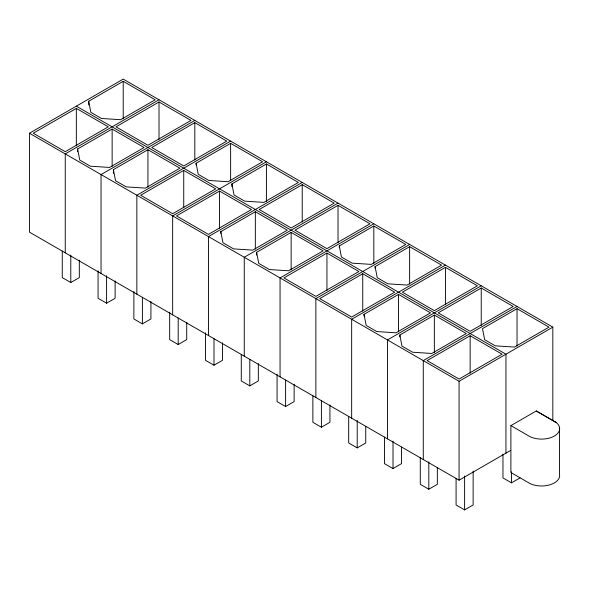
<?xml version="1.0" encoding="UTF-8"?>
<svg xmlns="http://www.w3.org/2000/svg" width="589" height="589" viewBox="0 0 589 589"><rect width="100%" height="100%" fill="white"/><g stroke="black" fill="none" stroke-linecap="round" stroke-linejoin="round"><path stroke-width="0.88" d="M510.722 450.371L459.067 480.197L29.45 232.154L29.45 133.232L123.219 79.103L552.835 327.138L552.835 420.561M76.334 108.383L33.286 133.232L65.254 151.69L108.302 126.834L76.334 108.383L76.334 145.8M88.696 101.249L123.219 81.311L155.179 99.769L120.657 119.7L101.477 118.47L90.824 112.322L88.696 101.249L88.696 104.894M159.015 99.769L65.254 153.906L65.254 252.828M77.608 148.98L112.138 129.05L144.099 147.508L109.576 167.438L90.397 166.208L79.743 160.053L77.608 148.98L77.608 151.719M159.015 101.985L115.974 126.834L147.935 145.292L190.983 120.436L159.015 101.985L159.015 139.402M194.819 120.436L101.05 174.572L101.05 273.495M113.412 169.654L147.935 149.724L179.903 168.174L145.38 188.112L126.201 186.875L115.547 180.727L113.412 169.654L113.412 173.306M194.819 122.652L151.771 147.508L183.739 165.965L226.787 141.11L194.819 122.652L194.819 160.068M230.623 141.11L136.854 195.246L136.854 294.169M183.739 170.39L140.69 195.246L172.658 213.697L215.707 188.848L183.739 170.39L183.739 207.807M196.1 163.256L230.623 143.326L262.584 161.776L228.061 181.714L208.881 180.477L198.228 174.329L196.1 163.256L196.1 165.082M266.419 161.776L172.658 215.913L172.658 314.835M219.542 191.064L176.494 215.913L208.454 234.37L251.503 209.515L219.542 191.064L219.542 228.48M231.897 183.923L266.419 163.992L298.387 182.45L263.865 202.38L244.685 201.151L234.032 194.996L231.897 183.923L231.897 186.661M62.265 251.061L62.265 277.61L70.79 282.529L79.316 277.61L79.316 260.213M302.223 182.45L208.454 236.587L208.454 335.509M220.816 231.661L255.339 211.731L287.307 230.189L252.784 250.119L233.605 248.889L222.951 242.734L220.816 231.661L220.816 233.487M302.223 184.666L259.175 209.515L291.143 227.972L334.191 203.117L302.223 184.666L302.223 222.082M98.068 270.815L98.068 298.277L106.594 303.202L115.12 298.277L115.12 280.887M338.027 203.117L244.258 257.253L244.258 356.176M256.62 252.335L291.143 232.397L323.111 250.855L288.588 270.785L269.409 269.556L258.748 263.408L256.62 252.335L256.62 255.074M338.027 205.333L294.979 230.189L326.947 248.639L369.995 223.791L338.027 205.333L338.027 242.749M133.872 291.481L133.872 318.951L142.398 323.869L150.917 318.951L150.917 301.553M373.831 223.791L280.062 277.927L280.062 376.842M326.947 253.071L283.898 277.927L315.866 296.377L358.907 271.529L326.947 253.071L326.947 290.487M339.301 245.937L373.831 226.007L405.792 244.457L371.269 264.387L352.089 263.158L341.436 257.01L339.301 245.937L339.301 247.763M169.676 312.155L169.676 339.617L178.195 344.543L186.72 339.617L186.72 322.22M409.627 244.457L315.866 298.594L315.866 397.516M362.743 273.738L319.702 298.594L351.662 317.051L394.711 292.196L362.743 273.738L362.743 311.161M375.105 266.603L409.627 246.673L441.595 265.131L407.073 285.061L387.893 283.832L377.24 277.677L375.105 266.603L375.105 268.429M205.473 332.822L205.473 360.291L213.998 365.209L222.524 360.291L222.524 342.894M445.431 265.131L351.662 319.26L351.662 418.183M364.024 314.342L398.547 294.412L430.515 312.869L395.992 332.8L376.813 331.57L366.159 325.415L364.024 314.342L364.024 316.168M445.431 267.34L402.383 292.196L434.351 310.653L477.399 285.798L445.431 267.34L445.431 304.763M241.276 354.409L241.276 380.958L249.802 385.883L258.328 380.958L258.328 363.56M481.235 285.798L387.466 339.934L387.466 438.857M399.828 335.008L434.351 315.078L466.311 333.536L431.789 353.466L412.609 352.237L401.956 346.082L399.828 335.008L399.828 336.834M481.235 288.014L438.187 312.869L470.147 331.32L513.196 306.471L481.235 288.014L481.235 325.43M277.08 374.162L277.08 401.632L285.599 406.55L294.125 401.632L294.125 384.234M517.032 306.471L423.27 360.601L423.27 459.523M470.147 335.752L427.106 360.601L459.067 379.058L502.115 354.203L470.147 335.752L470.147 373.168M517.032 308.68L482.509 328.618L484.644 339.691L495.297 345.839L514.477 347.068L549 327.138L517.032 308.68L517.032 346.104M312.877 395.749L312.877 422.298L321.403 427.224L329.928 422.298L329.928 404.901M29.45 133.232L459.067 381.274L552.835 327.138M348.681 416.416L348.681 442.972L357.206 447.89L365.732 442.972L365.732 426.488M384.484 437.09L384.484 463.639L393.01 468.564L401.529 463.639L401.529 447.161M510.891 425.611L536.27 410.96L556.149 422.468A18.082 10.44 0 0 1 554.102 436.184A18.082 10.44 0 0 1 530.277 436.81L510.891 425.611L510.891 472.496L530.277 483.687A18.082 10.44 0 0 0 550.295 484.681A18.082 10.44 0 0 0 559.55 474.388L559.55 427.504M420.281 457.756L420.281 484.313L428.807 489.231L437.332 484.313L437.332 467.828M456.085 478.423L456.085 504.979L464.611 509.897L473.136 504.979L473.136 471.104M502.969 454.104L502.969 477.915L511.495 482.833L520.021 477.915M76.334 106.167L505.951 354.203L505.951 453.125M536.233 410.975L556.149 422.468L554.514 421.488M511.495 471.848L511.495 482.833M464.611 476.022L464.611 509.897M459.067 381.274L459.067 480.197M434.351 315.078L434.351 352.494M428.807 461.761L428.807 489.231M409.627 246.673L409.627 284.089M398.547 294.412L398.547 331.828M393.01 441.095L393.01 468.564M373.831 226.007L373.831 263.423M357.206 420.421L357.206 447.89M321.403 400.667L321.403 427.224M291.143 232.397L291.143 269.821M285.599 380.001L285.599 406.55M266.419 163.992L266.419 201.409M255.339 211.731L255.339 249.147M249.802 359.327L249.802 385.883M230.623 143.326L230.623 180.742M213.998 338.66L213.998 365.209M178.195 317.986L178.195 344.543M147.935 149.724L147.935 187.14M142.398 297.32L142.398 323.869M123.219 81.311L123.219 118.735M112.138 129.05L112.138 166.466M106.594 275.733L106.594 303.202M70.79 255.066L70.79 282.529"/></g></svg>
